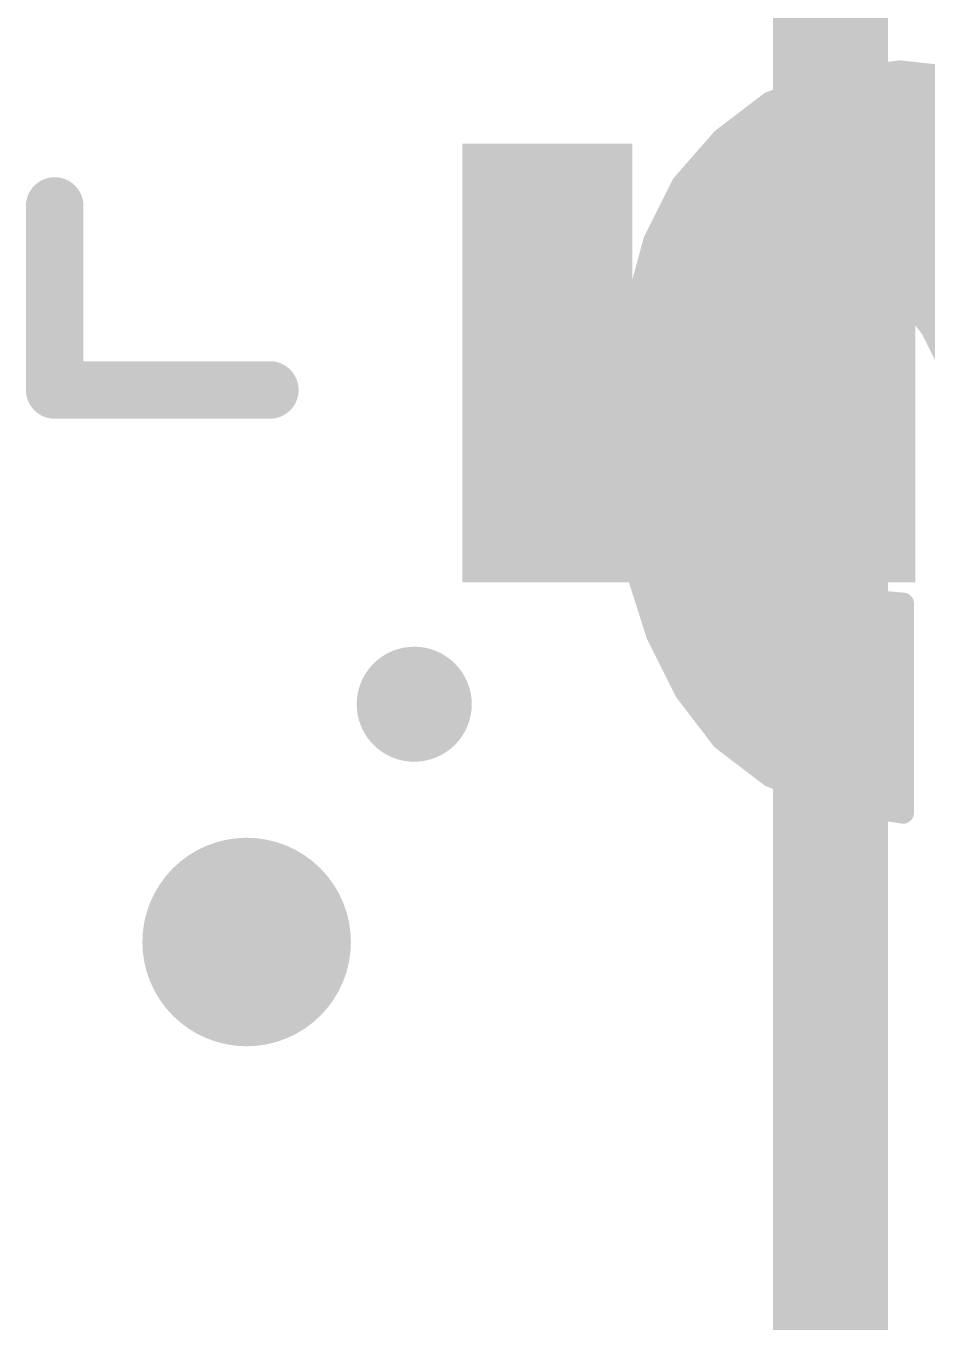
# Model space of a CAD drawing. Extents: x -33 to 53.6, y -13.2 to 65.9.
# Drawn here: x 8.11 to 11.293, y 12.627 to 17.206 of the extents above; entities that cross this region are included whole.
import ezdxf

# ---------------------------------------------------------------- set-up
doc = ezdxf.new("R2010")
doc.units = 0
for name, color, linetype in [('1', 12, 'CONTINUOUS'), ('18', 110, 'CONTINUOUS'), ('21', 253, 'CONTINUOUS'), ('22', 253, 'CONTINUOUS')]:
    doc.layers.add(name, color=color, linetype=linetype)

# ---------------------------------------------------------------- blocks, each defined once
blk = doc.blocks.new('RECT')
blk.add_solid([(-0.5, -0.5), (0.5, -0.5), (-0.5, 0.5), (0.5, 0.5)])
blk = doc.blocks.new('ROUNDV')
at = {"const_width": 0.5}
blk.add_lwpolyline([(0, -0.25, 1), (0, 0.25, 1), (0, -0.25)], format="xyb", dxfattribs=at)

msp = doc.modelspace()

# ---------------------------------------------------------------- linework, layer by layer
at = {"layer": '1', "const_width": 0.4064}
for points in [[(10.952, 22.382), (10.952, 16.015)], [(10.952, 16.015), (10.952, 5.102)]]:
    msp.add_lwpolyline(points, dxfattribs=at)
at = {"layer": '1', "const_width": 0.2032}
for points in [[(11.0536, 16.015, 1), (10.8504, 16.015)], [(10.8504, 16.015, 1), (11.0536, 16.015)]]:
    msp.add_lwpolyline(points, format="xyb", dxfattribs=at)
at = {"layer": '21', "const_width": 0.2032}
for points in [[(8.212, 16.57), (8.212, 15.92)], [(8.212, 15.92), (8.972, 15.92)]]:
    msp.add_lwpolyline(points, dxfattribs=at)
at = {"layer": '21'}
for points, const_width in [([(8.2628, 16.57, 1), (8.1612, 16.57)], 0.1016), ([(8.212, 15.9708, 1), (8.212, 15.8692)], 0.1016), ([(8.972, 15.8692, 1), (8.972, 15.9708)], 0.1016), ([(8.1612, 15.92, 1), (8.2628, 15.92)], 0.1016), ([(9.482, 14.7084, 1), (9.482, 14.9116, 1), (9.482, 14.7084)], 0.2032)]:
    msp.add_lwpolyline(points, format="xyb", dxfattribs=dict(at, const_width=const_width))
at = {"layer": '22', "const_width": 0.0762}
for points in [[(11.199, 17.046), (10.949, 17.016)], [(11.379, 17.026), (11.199, 17.046)], [(10.949, 17.016), (10.739, 16.936)], [(10.8876, 16.9926), (11.4792, 16.9926)], [(10.739, 16.936), (10.569, 16.806)], [(10.7134, 16.9164), (11.6151, 16.9164)], [(10.6137, 16.8402), (11.6972, 16.8402)], [(10.569, 16.806), (10.429, 16.646)], [(10.5323, 16.764), (11.7602, 16.764)], [(10.4656, 16.6878), (11.8071, 16.6878)], [(10.429, 16.646), (10.329, 16.446)], [(10.4118, 16.6116), (11.8488, 16.6116)], [(10.3737, 16.5354), (11.8792, 16.5354)], [(10.329, 16.446), (10.269, 16.226)], [(10.3356, 16.4592), (11.9069, 16.4592)], [(10.3118, 16.383), (11.9293, 16.383)], [(10.291, 16.3068), (11.9519, 16.3068)], [(11.009, 16.256), (11.099, 16.276)], [(11.099, 16.276), (11.179, 16.256)], [(10.269, 16.226), (10.229, 15.996)], [(10.2703, 16.2306), (10.9413, 16.2306)], [(10.859, 16.166), (10.929, 16.226)], [(10.929, 16.226), (11.009, 16.256)], [(11.179, 16.256), (11.249, 16.216)], [(11.2234, 16.2306), (11.9757, 16.2306)], [(11.249, 16.216), (11.309, 16.136)], [(10.2566, 16.1544), (10.8524, 16.1544)], [(10.819, 16.096), (10.859, 16.166)], [(11.2952, 16.1544), (11.9993, 16.1544)], [(11.309, 16.136), (11.359, 16.036)], [(10.2433, 16.0782), (10.8101, 16.0782)], [(10.779, 16.016), (10.819, 16.096)], [(10.229, 15.996), (10.219, 15.756)], [(10.23, 16.002), (10.7755, 16.002)], [(10.759, 15.936), (10.779, 16.016)], [(10.2261, 15.9258), (10.7567, 15.9258)], [(10.739, 15.846), (10.759, 15.936)], [(10.2229, 15.8496), (10.7398, 15.8496)], [(10.739, 15.766), (10.739, 15.846)], [(10.2197, 15.7734), (10.739, 15.7734)], [(10.749, 15.646), (10.739, 15.766)], [(10.219, 15.756), (10.229, 15.516)], [(10.2215, 15.6972), (10.7447, 15.6972)], [(10.2246, 15.621), (10.754, 15.621)], [(10.769, 15.546), (10.749, 15.646)], [(10.2278, 15.5448), (10.7694, 15.5448)], [(10.799, 15.446), (10.769, 15.546)], [(10.229, 15.516), (10.269, 15.276)], [(10.2369, 15.4686), (10.7922, 15.4686)], [(10.849, 15.356), (10.799, 15.446)], [(10.2496, 15.3924), (10.8288, 15.3924)], [(10.919, 15.276), (10.849, 15.356)], [(10.2623, 15.3162), (10.8838, 15.3162)], [(10.269, 15.276), (10.339, 15.056)], [(10.999, 15.216), (10.919, 15.276)], [(10.2805, 15.24), (10.967, 15.24)], [(11.099, 15.176), (10.999, 15.216)], [(10.3047, 15.1638), (11.209, 15.1638)], [(11.209, 15.166), (11.099, 15.176)], [(11.209, 14.426), (11.209, 15.166)], [(10.3289, 15.0876), (11.209, 15.0876)], [(10.339, 15.056), (10.439, 14.856)], [(10.3613, 15.0114), (11.209, 15.0114)], [(10.3994, 14.9352), (11.209, 14.9352)], [(10.4375, 14.859), (11.209, 14.859)], [(10.439, 14.856), (10.569, 14.686)], [(10.495, 14.7828), (11.209, 14.7828)], [(10.5532, 14.7066), (11.209, 14.7066)], [(10.569, 14.686), (10.739, 14.556)], [(10.6417, 14.6304), (11.209, 14.6304)], [(10.739, 14.556), (10.959, 14.466)], [(10.7434, 14.5542), (11.209, 14.5542)], [(10.9297, 14.478), (11.209, 14.478)], [(10.959, 14.466), (11.209, 14.426)]]:
    msp.add_lwpolyline(points, dxfattribs=at)
at = {"layer": '22', "const_width": 0.0381}
for points in [[(11.2011, 17.0649, 1), (11.1969, 17.0271)], [(11.2013, 17.0271, 1), (11.1967, 17.0649)], [(10.9467, 17.0349, 1), (10.9513, 16.9971)], [(10.9558, 16.9982, 1), (10.9422, 17.0338)], [(10.8876, 17.0116, 1), (10.8876, 16.9735)], [(10.7134, 16.9354, 1), (10.7134, 16.8973)], [(10.7322, 16.9538, 1), (10.7458, 16.9182)], [(10.7506, 16.9209, 1), (10.7274, 16.9511)], [(10.6137, 16.8592, 1), (10.6137, 16.8211)], [(10.5574, 16.8211, 1), (10.5806, 16.7909)], [(10.5833, 16.7935, 1), (10.5547, 16.8185)], [(10.5323, 16.783, 1), (10.5323, 16.7449)], [(10.4656, 16.7068, 1), (10.4656, 16.6687)], [(10.4147, 16.6585, 1), (10.4433, 16.6335)], [(10.446, 16.6375, 1), (10.412, 16.6545)], [(10.4118, 16.6306, 1), (10.4118, 16.5925)], [(10.3737, 16.5544, 1), (10.3737, 16.5163)], [(10.3474, 16.441, 1), (10.3106, 16.451)], [(10.3356, 16.4782, 1), (10.3356, 16.4401)], [(10.312, 16.4545, 1), (10.346, 16.4375)], [(10.3118, 16.402, 1), (10.3118, 16.3639)], [(10.291, 16.3258, 1), (10.291, 16.2877)], [(11.1036, 16.2945, 1), (11.0944, 16.2575)], [(11.1031, 16.2574, 1), (11.0949, 16.2946)], [(10.2878, 16.2227, 1), (10.2502, 16.2293)], [(10.2703, 16.2496, 1), (10.2703, 16.2115)], [(10.9223, 16.2438, 1), (10.9357, 16.2082)], [(10.9414, 16.2115, 1), (10.9166, 16.2405)], [(10.9413, 16.2115, 1), (10.9413, 16.2496)], [(11.0049, 16.2746, 1), (11.0131, 16.2374)], [(11.0157, 16.2382, 1), (11.0023, 16.2738)], [(11.1885, 16.2725, 1), (11.1695, 16.2395)], [(11.1744, 16.2375, 1), (11.1836, 16.2745)], [(11.2234, 16.2496, 1), (11.2234, 16.2115)], [(11.2642, 16.2274, 1), (11.2338, 16.2046)], [(10.2506, 16.231, 1), (10.2874, 16.221)], [(11.2395, 16.1995, 1), (11.2585, 16.2325)], [(10.2566, 16.1735, 1), (10.2566, 16.1354)], [(10.8466, 16.1805, 1), (10.8714, 16.1515)], [(10.8755, 16.1565, 1), (10.8425, 16.1755)], [(10.8524, 16.1354, 1), (10.8524, 16.1735)], [(11.2952, 16.1735, 1), (11.2952, 16.1354)], [(11.326, 16.1445, 1), (11.292, 16.1275)], [(11.2938, 16.1246, 1), (11.3242, 16.1474)], [(10.2433, 16.0973, 1), (10.2433, 16.0592)], [(10.8025, 16.1055, 1), (10.8355, 16.0865)], [(10.836, 16.0875, 1), (10.802, 16.1045)], [(10.8101, 16.0592, 1), (10.8101, 16.0973)], [(10.248, 15.9952, 1), (10.21, 15.9968)], [(10.23, 16.0211, 1), (10.23, 15.983)], [(10.762, 16.0245, 1), (10.796, 16.0075)], [(10.7975, 16.0114, 1), (10.7605, 16.0206)], [(10.7755, 15.983, 1), (10.7755, 16.0211)], [(10.2102, 15.9993, 1), (10.2478, 15.9927)], [(10.2261, 15.9449, 1), (10.2261, 15.9068)], [(10.7405, 15.9406, 1), (10.7775, 15.9314)], [(10.7776, 15.9319, 1), (10.7404, 15.9401)], [(10.7567, 15.9068, 1), (10.7567, 15.9449)], [(10.2229, 15.8687, 1), (10.2229, 15.8306)], [(10.7398, 15.8306, 1), (10.7398, 15.8687)], [(10.7204, 15.8501, 1), (10.7576, 15.8419)], [(10.7581, 15.846, 1), (10.72, 15.846)], [(10.2197, 15.7925, 1), (10.2197, 15.7544)], [(10.758, 15.7676, 1), (10.72, 15.7644)], [(10.739, 15.7544, 1), (10.739, 15.7925)], [(10.238, 15.7568, 1), (10.2, 15.7552)], [(10.2, 15.7568, 1), (10.238, 15.7552)], [(10.72, 15.766, 1), (10.7581, 15.766)], [(10.2215, 15.7163, 1), (10.2215, 15.6782)], [(10.7447, 15.6782, 1), (10.7447, 15.7163)], [(10.2246, 15.6401, 1), (10.2246, 15.602)], [(10.7677, 15.6497, 1), (10.7303, 15.6423)], [(10.73, 15.6444, 1), (10.768, 15.6476)], [(10.754, 15.602, 1), (10.754, 15.6401)], [(10.2278, 15.5639, 1), (10.2278, 15.5258)], [(10.7872, 15.5515, 1), (10.7508, 15.5405)], [(10.7503, 15.5423, 1), (10.7877, 15.5497)], [(10.7694, 15.5258, 1), (10.7694, 15.5639)], [(10.2478, 15.5191, 1), (10.2102, 15.5129)], [(10.21, 15.5152, 1), (10.248, 15.5168)], [(10.2369, 15.4877, 1), (10.2369, 15.4496)], [(10.8157, 15.4553, 1), (10.7823, 15.4367)], [(10.7922, 15.4496, 1), (10.7922, 15.4877)], [(10.2496, 15.4115, 1), (10.2496, 15.3734)], [(10.7808, 15.4405, 1), (10.8172, 15.4515)], [(10.8288, 15.3734, 1), (10.8288, 15.4115)], [(10.8633, 15.3685, 1), (10.8347, 15.3435)], [(10.8323, 15.3467, 1), (10.8657, 15.3653)], [(10.2623, 15.3353, 1), (10.2623, 15.2972)], [(10.8838, 15.2972, 1), (10.8838, 15.3353)], [(10.2872, 15.2818, 1), (10.2508, 15.2702)], [(10.2502, 15.2729, 1), (10.2878, 15.2791)], [(10.9304, 15.2912, 1), (10.9076, 15.2608)], [(10.9047, 15.2635, 1), (10.9333, 15.2885)], [(10.2805, 15.2591, 1), (10.2805, 15.221)], [(10.967, 15.221, 1), (10.967, 15.2591)], [(11.0061, 15.2337, 1), (10.9919, 15.1983)], [(10.9876, 15.2008, 1), (11.0104, 15.2312)], [(10.3047, 15.1829, 1), (10.3047, 15.1448)], [(11.1007, 15.195, 1), (11.0973, 15.157)], [(11.0919, 15.1583, 1), (11.1061, 15.1937)], [(11.2281, 15.166, 1), (11.19, 15.166)], [(11.2073, 15.147, 1), (11.2107, 15.185)], [(11.209, 15.1448, 1), (11.209, 15.1829)], [(10.3289, 15.1067, 1), (10.3289, 15.0686)], [(11.209, 15.0686, 1), (11.209, 15.1067)], [(10.356, 15.0645, 1), (10.322, 15.0475)], [(10.3208, 15.0502, 1), (10.3572, 15.0618)], [(10.3613, 15.0305, 1), (10.3613, 14.9924)], [(11.209, 14.9924, 1), (11.209, 15.0305)], [(10.3994, 14.9543, 1), (10.3994, 14.9162)], [(11.209, 14.9162, 1), (11.209, 14.9543)], [(10.4375, 14.878, 1), (10.4375, 14.8399)], [(10.4541, 14.8676, 1), (10.4239, 14.8444)], [(10.422, 14.8475, 1), (10.456, 14.8645)], [(11.209, 14.8399, 1), (11.209, 14.878)], [(10.495, 14.8018, 1), (10.495, 14.7637)], [(11.209, 14.7637, 1), (11.209, 14.8018)], [(10.5532, 14.7256, 1), (10.5532, 14.6875)], [(11.209, 14.6875, 1), (11.209, 14.7256)], [(10.5806, 14.7011, 1), (10.5574, 14.6709)], [(10.5539, 14.6744, 1), (10.5841, 14.6976)], [(10.6417, 14.6494, 1), (10.6417, 14.6113)], [(11.209, 14.6113, 1), (11.209, 14.6494)], [(10.7462, 14.5736, 1), (10.7318, 14.5384)], [(10.7434, 14.5733, 1), (10.7434, 14.5352)], [(10.7274, 14.5409, 1), (10.7506, 14.5711)], [(11.209, 14.5352, 1), (11.209, 14.5733)], [(10.9297, 14.4971, 1), (10.9297, 14.459)], [(11.209, 14.459, 1), (11.209, 14.4971)], [(10.962, 14.4848, 1), (10.956, 14.4472)], [(10.9518, 14.4484, 1), (10.9662, 14.4836)], [(11.19, 14.426, 1), (11.2281, 14.426)], [(11.206, 14.4072, 1), (11.212, 14.4448)]]:
    msp.add_lwpolyline(points, format="xyb", dxfattribs=at)

# ---------------------------------------------------------------- block references
at = {"layer": '1', "xscale": 0.6, "yscale": 1.55}
for p in [(9.952, 16.015), (10.952, 16.015)]:
    msp.add_blockref('RECT', p, dxfattribs=at)
at = {"layer": '18', "xscale": 0.7366, "yscale": 0.7366}
msp.add_blockref('ROUNDV', (8.89, 13.97), dxfattribs=at)
msp.add_blockref('ROUNDV', (8.89, 13.97), dxfattribs=at)

doc.saveas('drawing.dxf')
